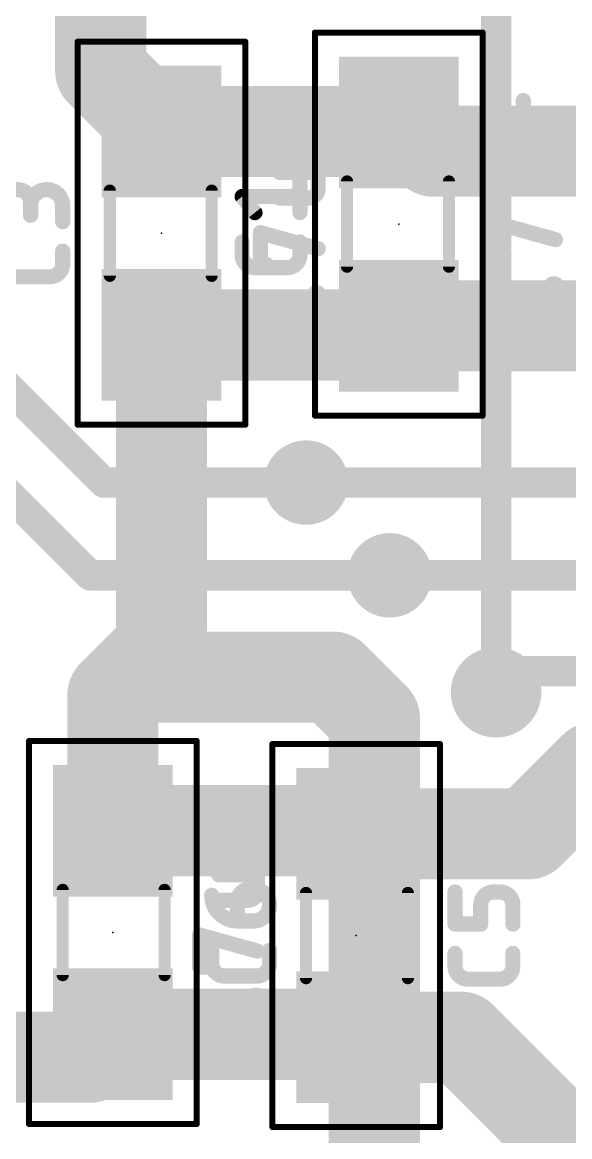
# Model space of a CAD drawing. Extents: x 0 to 6.01, y 0 to 3.
# Drawn here: x 4.8142 to 4.9942, y 1.6288 to 1.9954 of the extents above; entities that cross this region are included whole.
import ezdxf

# ---------------------------------------------------------------- set-up
doc = ezdxf.new("R2010")
doc.units = 0
for name, color, linetype in [('1', 12, 'CONTINUOUS'), ('16', 132, 'CONTINUOUS'), ('18', 110, 'CONTINUOUS'), ('23', 53, 'CONTINUOUS'), ('25', 253, 'CONTINUOUS'), ('27', 253, 'CONTINUOUS'), ('39', 12, 'CONTINUOUS'), ('51', 253, 'CONTINUOUS')]:
    doc.layers.add(name, color=color, linetype=linetype)

# ---------------------------------------------------------------- blocks, each defined once
blk = doc.blocks.new('RECT')
blk.add_solid([(-0.5, -0.5), (0.5, -0.5), (-0.5, 0.5), (0.5, 0.5)])
blk = doc.blocks.new('ROUNDV')
at = {"const_width": 0.5}
blk.add_lwpolyline([(0, -0.25, 1), (0, 0.25, 1), (0, -0.25)], format="xyb", dxfattribs=at)

msp = doc.modelspace()

# ---------------------------------------------------------------- linework, layer by layer
at = {"layer": '1'}
for points, const_width in [([(4.84, 2.03), (4.84, 1.979465)], 0.03), ([(4.86, 1.959465), (4.84, 1.979465)], 0.03), ([(4.938, 1.962465), (4.935, 1.959465)], 0.03), ([(4.939929, 1.962465), (4.938, 1.962465)], 0.03), ([(4.949394, 1.953), (4.939929, 1.962465)], 0.03), ([(4.935, 1.959465), (4.86, 1.959465)], 0.03), ([(5.021, 1.953), (4.949394, 1.953)], 0.03), ([(4.938, 1.895535), (4.935, 1.892535)], 0.03), ([(5.011947, 1.895535), (4.938, 1.895535)], 0.03), ([(4.935, 1.892535), (4.86, 1.892535)], 0.03), ([(4.86, 1.892535), (4.86, 1.79)], 0.03), ([(5.039, 1.843976), (4.907512, 1.843976)], 0.01), ([(5.04, 1.81348), (4.935016, 1.81348)], 0.01), ([(4.86, 1.79), (4.85, 1.78)], 0.03), ([(4.85, 1.78), (4.844, 1.774)], 0.03), ([(4.89, 1.78), (4.85, 1.78)], 0.03), ([(4.844, 1.774), (4.844, 1.729465)], 0.03), ([(4.976984, 1.781984), (4.97, 1.775)], 0.01), ([(5.04, 1.781984), (4.976984, 1.781984)], 0.01), ([(5.002472, 1.750335), (4.980602, 1.728465)], 0.03), ([(5.039846, 1.750335), (5.002472, 1.750335)], 0.027), ([(4.923, 1.729465), (4.844, 1.729465)], 0.03), ([(4.924, 1.728465), (4.923, 1.729465)], 0.03), ([(4.980602, 1.728465), (4.924, 1.728465)], 0.03), ([(4.844, 1.662535), (4.836465, 1.655)], 0.03), ([(4.923, 1.662535), (4.844, 1.662535)], 0.03), ([(4.924, 1.661535), (4.923, 1.662535)], 0.03), ([(4.958465, 1.661535), (4.924, 1.661535)], 0.03), ([(5.141118, 1.478882), (4.958465, 1.661535)], 0.03), ([(4.836465, 1.655), (4.48, 1.655)], 0.03)]:
    msp.add_lwpolyline(points, dxfattribs=dict(at, const_width=const_width))
for points, const_width in [([(4.845303, 1.984768, 1), (4.834697, 1.974161)], 0.015), ([(4.8325, 1.979465, 1), (4.8475, 1.979465)], 0.015), ([(4.938, 1.969965, 1), (4.938, 1.954965)], 0.015), ([(4.945232, 1.967768, 1), (4.934626, 1.957161)], 0.015), ([(4.943303, 1.957161, 1), (4.932697, 1.967768)], 0.015), ([(4.939929, 1.954965, 1), (4.939929, 1.969965)], 0.015), ([(4.86, 1.966965, 1), (4.86, 1.951965)], 0.015), ([(4.854697, 1.954161, 1), (4.865303, 1.964768)], 0.015), ([(4.929697, 1.964768, 1), (4.940303, 1.954161)], 0.015), ([(4.935, 1.951965, 1), (4.935, 1.966965)], 0.015), ([(4.949394, 1.9605, 1), (4.949394, 1.9455)], 0.015), ([(4.94409, 1.947697, 1), (4.954697, 1.958303)], 0.015), ([(4.938, 1.903035, 1), (4.938, 1.888035)], 0.015), ([(4.943303, 1.890232, 1), (4.932697, 1.900839)], 0.015), ([(4.86, 1.900035, 1), (4.86, 1.885035)], 0.015), ([(4.8675, 1.892535, 1), (4.8525, 1.892535)], 0.015), ([(4.935, 1.885035, 1), (4.935, 1.900035)], 0.015), ([(4.929697, 1.897839, 1), (4.940303, 1.887232)], 0.015), ([(4.907512, 1.846476, 1), (4.907512, 1.841476)], 0.005), ([(4.935016, 1.81598, 1), (4.935016, 1.81098)], 0.005), ([(4.865303, 1.784697, 1), (4.854697, 1.795303)], 0.015), ([(4.8525, 1.79, 1), (4.8675, 1.79)], 0.015), ([(4.85, 1.7875, 1), (4.85, 1.7725)], 0.015), ([(4.844697, 1.785303, 1), (4.855303, 1.774697)], 0.015), ([(4.855303, 1.774697, 1), (4.844697, 1.785303)], 0.015), ([(4.89, 1.7725, 1), (4.89, 1.7875)], 0.015), ([(4.8515, 1.774, 1), (4.8365, 1.774)], 0.015), ([(4.838697, 1.779303, 1), (4.849303, 1.768697)], 0.015), ([(4.976984, 1.784484, 1), (4.976984, 1.779484)], 0.005), ([(4.978752, 1.780216, 1), (4.975216, 1.783752)], 0.005), ([(4.968232, 1.776768, 1), (4.971768, 1.773232)], 0.005), ([(5.002472, 1.757085, 1), (5.002472, 1.743585)], 0.0135), ([(5.007776, 1.745031, 1), (4.997169, 1.755638)], 0.015), ([(4.844, 1.736965, 1), (4.844, 1.721965)], 0.015), ([(4.928303, 1.734768, 1), (4.917697, 1.724161)], 0.015), ([(4.924, 1.735965, 1), (4.924, 1.720965)], 0.015), ([(4.918697, 1.723161, 1), (4.929303, 1.733768)], 0.015), ([(4.923, 1.721965, 1), (4.923, 1.736965)], 0.015), ([(4.975299, 1.733768, 1), (4.985906, 1.723161)], 0.015), ([(4.980602, 1.720965, 1), (4.980602, 1.735965)], 0.015), ([(4.8365, 1.729465, 1), (4.8515, 1.729465)], 0.015), ([(4.844, 1.670035, 1), (4.844, 1.655035)], 0.015), ([(4.849303, 1.657232, 1), (4.838697, 1.667839)], 0.015), ([(4.928303, 1.667839, 1), (4.917697, 1.657232)], 0.015), ([(4.924, 1.669035, 1), (4.924, 1.654035)], 0.015), ([(4.923, 1.655035, 1), (4.923, 1.670035)], 0.015), ([(4.963768, 1.666839, 1), (4.953161, 1.656232)], 0.015), ([(4.958465, 1.654035, 1), (4.958465, 1.669035)], 0.015), ([(4.918697, 1.656232, 1), (4.929303, 1.666839)], 0.015), ([(4.831161, 1.660303, 1), (4.841768, 1.649697)], 0.015), ([(4.836465, 1.6475, 1), (4.836465, 1.6625)], 0.015)]:
    msp.add_lwpolyline(points, format="xyb", dxfattribs=dict(at, const_width=const_width))
at = {"layer": '16'}
for points, const_width in [([(4.97, 2.095), (4.97, 1.775)], 0.01), ([(4.841024, 1.843976), (4.776, 1.909)], 0.01), ([(4.83652, 1.81348), (4.798, 1.852)], 0.01), ([(4.907512, 1.843976), (4.841024, 1.843976)], 0.01), ([(4.935016, 1.81348), (4.83652, 1.81348)], 0.01), ([(4.916326, 1.78), (4.89, 1.78)], 0.03), ([(4.93, 1.766326), (4.916326, 1.78)], 0.03), ([(4.93, 1.766326), (4.93, 1.52)], 0.03)]:
    msp.add_lwpolyline(points, dxfattribs=dict(at, const_width=const_width))
for points, const_width in [([(4.841024, 1.846476, 1), (4.841024, 1.841476)], 0.005), ([(4.839256, 1.842209, 1), (4.842791, 1.845744)], 0.005), ([(4.907512, 1.841476, 1), (4.907512, 1.846476)], 0.005), ([(4.83652, 1.81598, 1), (4.83652, 1.81098)], 0.005), ([(4.935016, 1.81098, 1), (4.935016, 1.81598)], 0.005), ([(4.834752, 1.811713, 1), (4.838287, 1.815248)], 0.005), ([(4.89, 1.7875, 1), (4.89, 1.7725)], 0.015), ([(4.921629, 1.785303, 1), (4.911023, 1.774697)], 0.015), ([(4.916326, 1.7725, 1), (4.916326, 1.7875)], 0.015), ([(4.9375, 1.766326, 1), (4.9225, 1.766326)], 0.015), ([(4.924697, 1.761023, 1), (4.935303, 1.771629)], 0.015), ([(4.9675, 1.775, 1), (4.9725, 1.775)], 0.005)]:
    msp.add_lwpolyline(points, format="xyb", dxfattribs=dict(at, const_width=const_width))
at = {"layer": '23'}
for p in [(4.938, 1.929), (4.86, 1.926), (4.844, 1.696), (4.924, 1.695)]:
    msp.add_point(p, dxfattribs=at)
at = {"layer": '25'}
for points, const_width in [([(4.816944, 1.936112, 1), (4.8085, 1.936112)], 0.005), ([(4.8275, 1.935056, 1), (4.816944, 1.935056)], 0.005), ([(4.90675, 1.943334, 1), (4.90425, 1.943334)], 0.0025), ([(4.887476, 1.938837, 1), (4.885524, 1.937276)], 0.0025), ([(4.8865, 1.939306, 1), (4.8865, 1.936806)], 0.0025), ([(4.9055, 1.936806, 1), (4.9055, 1.939306)], 0.0025), ([(4.815694, 1.936112, 1), (4.818194, 1.936112)], 0.0025), ([(4.815694, 1.935056, 1), (4.818194, 1.935056)], 0.0025), ([(4.818195, 1.936112, 1), (4.815695, 1.936112)], 0.0025), ([(4.82875, 1.935056, 1), (4.82625, 1.935056)], 0.0025), ([(4.82625, 1.935056, 1), (4.82875, 1.935056)], 0.0025), ([(4.815695, 1.93189, 1), (4.818195, 1.93189)], 0.0025), ([(4.889746, 1.931998, 1), (4.891698, 1.93356)], 0.0025), ([(4.90425, 1.932779, 1), (4.90675, 1.932779)], 0.0025), ([(4.82625, 1.929779, 1), (4.82875, 1.929779)], 0.0025), ([(4.88775, 1.92311, 1), (4.88525, 1.92311)], 0.0025), ([(4.90675, 1.92311, 1), (4.90425, 1.92311)], 0.0025), ([(4.82875, 1.92011, 1), (4.82625, 1.92011)], 0.0025), ([(4.8865, 1.918888, 0.414196), (4.890722, 1.914666)], 0.005), ([(4.88775, 1.918888, 1), (4.88525, 1.918888)], 0.0025), ([(4.901278, 1.914666, 0.414214), (4.9055, 1.918888)], 0.005), ([(4.90675, 1.918888, 1), (4.90425, 1.918888)], 0.0025), ([(4.8085, 1.915888, 0.414196), (4.812722, 1.911666)], 0.005), ([(4.823278, 1.911666, 0.414214), (4.8275, 1.915888)], 0.005), ([(4.82875, 1.915888, 1), (4.82625, 1.915888)], 0.0025), ([(4.82625, 1.915888, 1), (4.82875, 1.915888)], 0.0025), ([(4.88525, 1.918888, 1), (4.88775, 1.918888)], 0.0025), ([(4.890722, 1.915916, 1), (4.890722, 1.913416)], 0.0025), ([(4.890722, 1.913416, 1), (4.890722, 1.915916)], 0.0025), ([(4.901278, 1.915916, 1), (4.901278, 1.913416)], 0.0025), ([(4.901278, 1.913416, 1), (4.901278, 1.915916)], 0.0025), ([(4.90425, 1.918888, 1), (4.90675, 1.918888)], 0.0025), ([(4.812722, 1.910416, 1), (4.812722, 1.912916)], 0.0025), ([(4.823278, 1.912916, 1), (4.823278, 1.910416)], 0.0025), ([(4.823278, 1.910416, 1), (4.823278, 1.912916)], 0.0025), ([(4.889167, 1.710334, 0.414214), (4.884945, 1.706112)], 0.005), ([(4.889167, 1.711584, 1), (4.889167, 1.709084)], 0.0025), ([(4.890222, 1.699779, 1), (4.890222, 1.710334)], 0.005), ([(4.890222, 1.711584, 1), (4.890222, 1.709084)], 0.0025), ([(4.889167, 1.709084, 1), (4.889167, 1.711584)], 0.0025), ([(4.890222, 1.709084, 1), (4.890222, 1.711584)], 0.0025), ([(4.95775, 1.709334, 1), (4.95525, 1.709334)], 0.0025), ([(4.969167, 1.709334, 0.414214), (4.964945, 1.705112)], 0.005), ([(4.969167, 1.710584, 1), (4.969167, 1.708084)], 0.0025), ([(4.969167, 1.708084, 1), (4.969167, 1.710584)], 0.0025), ([(4.9755, 1.705112, 0.414214), (4.971278, 1.709334)], 0.005), ([(4.971278, 1.710584, 1), (4.971278, 1.708084)], 0.0025), ([(4.971278, 1.708084, 1), (4.971278, 1.710584)], 0.0025), ([(4.8765, 1.708223, 0.414205), (4.884945, 1.699779)], 0.005), ([(4.87775, 1.708223, 1), (4.87525, 1.708223)], 0.0025), ([(4.886195, 1.706112, 1), (4.883695, 1.706112)], 0.0025), ([(4.883695, 1.706112, 1), (4.886195, 1.706112)], 0.0025), ([(4.966195, 1.705112, 1), (4.963695, 1.705112)], 0.0025), ([(4.963695, 1.705112, 1), (4.966195, 1.705112)], 0.0025), ([(4.97675, 1.705112, 1), (4.97425, 1.705112)], 0.0025), ([(4.97425, 1.705112, 1), (4.97675, 1.705112)], 0.0025), ([(4.884945, 1.701029, 1), (4.884945, 1.698529)], 0.0025), ([(4.883695, 1.699779, 1), (4.886195, 1.699779)], 0.0025), ([(4.884945, 1.698529, 1), (4.884945, 1.701029)], 0.0025), ([(4.890222, 1.701029, 1), (4.890222, 1.698529)], 0.0025), ([(4.890222, 1.698529, 1), (4.890222, 1.701029)], 0.0025), ([(4.9565, 1.700029, 1), (4.9565, 1.697529)], 0.0025), ([(4.964945, 1.697529, 1), (4.964945, 1.700029)], 0.0025), ([(4.95525, 1.698779, 1), (4.95775, 1.698779)], 0.0025), ([(4.963695, 1.698779, 1), (4.966195, 1.698779)], 0.0025), ([(4.97425, 1.698779, 1), (4.97675, 1.698779)], 0.0025), ([(4.87775, 1.69011, 1), (4.87525, 1.69011)], 0.0025), ([(4.89675, 1.69011, 1), (4.89425, 1.69011)], 0.0025), ([(4.95775, 1.68911, 1), (4.95525, 1.68911)], 0.0025), ([(4.97675, 1.68911, 1), (4.97425, 1.68911)], 0.0025), ([(4.8765, 1.685888, 0.414196), (4.880722, 1.681666)], 0.005), ([(4.87775, 1.685888, 1), (4.87525, 1.685888)], 0.0025), ([(4.87525, 1.685888, 1), (4.87775, 1.685888)], 0.0025), ([(4.891278, 1.681666, 0.414214), (4.8955, 1.685888)], 0.005), ([(4.89675, 1.685888, 1), (4.89425, 1.685888)], 0.0025), ([(4.89425, 1.685888, 1), (4.89675, 1.685888)], 0.0025), ([(4.9565, 1.684888, 0.414196), (4.960722, 1.680666)], 0.005), ([(4.95775, 1.684888, 1), (4.95525, 1.684888)], 0.0025), ([(4.95525, 1.684888, 1), (4.95775, 1.684888)], 0.0025), ([(4.971278, 1.680666, 0.414214), (4.9755, 1.684888)], 0.005), ([(4.97675, 1.684888, 1), (4.97425, 1.684888)], 0.0025), ([(4.97425, 1.684888, 1), (4.97675, 1.684888)], 0.0025), ([(4.880722, 1.682916, 1), (4.880722, 1.680416)], 0.0025), ([(4.880722, 1.680416, 1), (4.880722, 1.682916)], 0.0025), ([(4.891278, 1.682916, 1), (4.891278, 1.680416)], 0.0025), ([(4.891278, 1.680416, 1), (4.891278, 1.682916)], 0.0025), ([(4.960722, 1.681916, 1), (4.960722, 1.679416)], 0.0025), ([(4.960722, 1.679416, 1), (4.960722, 1.681916)], 0.0025), ([(4.971278, 1.681916, 1), (4.971278, 1.679416)], 0.0025), ([(4.971278, 1.679416, 1), (4.971278, 1.681916)], 0.0025)]:
    msp.add_lwpolyline(points, format="xyb", dxfattribs=dict(at, const_width=const_width))
at = {"layer": '25', "const_width": 0.005}
for points in [[(4.9055, 1.932779), (4.9055, 1.943334)], [(4.890722, 1.932779), (4.8865, 1.938056)], [(4.8865, 1.938056), (4.9055, 1.938056)], [(4.816945, 1.936112), (4.816945, 1.93189)], [(4.8275, 1.929779), (4.8275, 1.935056)], [(4.8865, 1.918888), (4.8865, 1.92311)], [(4.9055, 1.92311), (4.9055, 1.918888)], [(4.8275, 1.92011), (4.8275, 1.915888)], [(4.901278, 1.914666), (4.890722, 1.914666)], [(4.823278, 1.911666), (4.812722, 1.911666)], [(4.889167, 1.710334), (4.890222, 1.710334)], [(4.9565, 1.698779), (4.9565, 1.709334)], [(4.971278, 1.709334), (4.969167, 1.709334)], [(4.884945, 1.699779), (4.884945, 1.706112)], [(4.964945, 1.705112), (4.964945, 1.698779)], [(4.9755, 1.698779), (4.9755, 1.705112)], [(4.890222, 1.699779), (4.884945, 1.699779)], [(4.964945, 1.698779), (4.9565, 1.698779)], [(4.8765, 1.685888), (4.8765, 1.69011)], [(4.8955, 1.69011), (4.8955, 1.685888)], [(4.9565, 1.684888), (4.9565, 1.68911)], [(4.9755, 1.68911), (4.9755, 1.684888)], [(4.891278, 1.681666), (4.880722, 1.681666)], [(4.971278, 1.680666), (4.960722, 1.680666)]]:
    msp.add_lwpolyline(points, dxfattribs=at)
at = {"layer": '27', "const_width": 0.005}
for points in [[(4.9705, 1.961176), (4.9705, 1.96962)], [(4.978945, 1.961176), (4.978945, 1.96962)], [(4.8925, 1.958176), (4.8925, 1.96662)], [(4.900945, 1.958176), (4.900945, 1.96662)], [(4.9895, 1.961176), (4.9705, 1.961176)], [(4.9115, 1.958176), (4.8925, 1.958176)], [(4.9895, 1.948999), (4.976833, 1.948999)], [(4.9895, 1.943721), (4.9895, 1.948999)], [(4.9115, 1.945999), (4.898833, 1.945999)], [(4.9115, 1.940721), (4.9115, 1.945999)], [(4.976833, 1.940555), (4.986333, 1.940555)], [(4.898833, 1.937555), (4.908333, 1.937555)], [(4.9705, 1.918619), (4.9705, 1.929175)], [(4.9705, 1.929175), (4.9895, 1.923897)], [(4.8925, 1.915619), (4.8925, 1.926175)], [(4.8925, 1.926175), (4.9115, 1.920897)], [(4.972611, 1.918619), (4.9705, 1.918619)], [(4.894611, 1.915619), (4.8925, 1.915619)], [(4.988445, 1.90825), (4.988445, 1.909305)], [(4.988445, 1.909305), (4.9895, 1.909305)], [(4.9895, 1.90825), (4.988445, 1.90825)], [(4.9895, 1.909305), (4.9895, 1.90825)], [(4.910445, 1.90525), (4.910445, 1.906305)], [(4.910445, 1.906305), (4.9115, 1.906305)], [(4.9115, 1.90525), (4.910445, 1.90525)], [(4.9115, 1.906305), (4.9115, 1.90525)], [(4.985278, 1.88838), (4.985278, 1.898935)], [(4.903056, 1.892768), (4.9115, 1.892768)], [(4.907278, 1.88538), (4.907278, 1.895935)], [(4.9705, 1.892602), (4.985278, 1.88838)], [(4.981056, 1.895768), (4.9895, 1.895768)], [(4.8925, 1.889602), (4.907278, 1.88538)], [(4.8725, 1.727176), (4.8725, 1.73562)], [(4.880945, 1.727176), (4.880945, 1.73562)], [(4.8915, 1.727176), (4.8725, 1.727176)], [(4.8915, 1.714999), (4.878833, 1.714999)], [(4.8915, 1.709721), (4.8915, 1.714999)], [(4.878833, 1.706555), (4.888333, 1.706555)], [(4.8725, 1.684619), (4.8725, 1.695175)], [(4.8725, 1.695175), (4.8915, 1.689897)], [(4.874611, 1.684619), (4.8725, 1.684619)], [(4.890445, 1.67425), (4.890445, 1.675305)], [(4.890445, 1.675305), (4.8915, 1.675305)], [(4.8915, 1.67425), (4.890445, 1.67425)], [(4.8915, 1.675305), (4.8915, 1.67425)], [(4.883056, 1.661768), (4.8915, 1.661768)], [(4.887278, 1.65438), (4.887278, 1.664935)], [(4.8725, 1.658602), (4.887278, 1.65438)]]:
    msp.add_lwpolyline(points, dxfattribs=at)
at = {"layer": '27'}
for points, const_width in [([(4.97175, 1.96962, 1), (4.96925, 1.96962)], 0.0025), ([(4.980195, 1.96962, 1), (4.977695, 1.96962)], 0.0025), ([(4.89375, 1.96662, 1), (4.89125, 1.96662)], 0.0025), ([(4.902195, 1.96662, 1), (4.899695, 1.96662)], 0.0025), ([(4.9705, 1.962426, 1), (4.9705, 1.959926)], 0.0025), ([(4.96925, 1.961176, 1), (4.97175, 1.961176)], 0.0025), ([(4.977695, 1.961176, 1), (4.980195, 1.961176)], 0.0025), ([(4.9895, 1.959926, 1), (4.9895, 1.962426)], 0.0025), ([(4.8925, 1.959426, 1), (4.8925, 1.956926)], 0.0025), ([(4.89125, 1.958176, 1), (4.89375, 1.958176)], 0.0025), ([(4.899695, 1.958176, 1), (4.902195, 1.958176)], 0.0025), ([(4.9115, 1.956926, 1), (4.9115, 1.959426)], 0.0025), ([(4.976833, 1.950249, 1), (4.976833, 1.947749)], 0.0025), ([(4.99075, 1.948999, 1), (4.98825, 1.948999)], 0.0025), ([(4.9895, 1.947749, 1), (4.9895, 1.950249)], 0.0025), ([(4.898833, 1.947249, 1), (4.898833, 1.944749)], 0.0025), ([(4.91275, 1.945999, 1), (4.91025, 1.945999)], 0.0025), ([(4.9115, 1.944749, 1), (4.9115, 1.947249)], 0.0025), ([(4.908333, 1.937555, 0.414214), (4.9115, 1.940721)], 0.005), ([(4.91275, 1.940721, 1), (4.91025, 1.940721)], 0.0025), ([(4.976833, 1.941805, 1), (4.976833, 1.939305)], 0.0025), ([(4.986333, 1.940555, 0.414214), (4.9895, 1.943721)], 0.005), ([(4.986333, 1.941805, 1), (4.986333, 1.939305)], 0.0025), ([(4.986333, 1.939305, 1), (4.986333, 1.941805)], 0.0025), ([(4.99075, 1.943721, 1), (4.98825, 1.943721)], 0.0025), ([(4.98825, 1.943721, 1), (4.99075, 1.943721)], 0.0025), ([(4.898833, 1.938805, 1), (4.898833, 1.936305)], 0.0025), ([(4.908333, 1.938805, 1), (4.908333, 1.936305)], 0.0025), ([(4.908333, 1.936305, 1), (4.908333, 1.938805)], 0.0025), ([(4.91025, 1.940721, 1), (4.91275, 1.940721)], 0.0025), ([(4.97175, 1.929175, 1), (4.96925, 1.929175)], 0.0025), ([(4.970835, 1.930379, 1), (4.970165, 1.92797)], 0.0025), ([(4.89375, 1.926175, 1), (4.89125, 1.926175)], 0.0025), ([(4.892835, 1.927379, 1), (4.892165, 1.92497)], 0.0025), ([(4.989165, 1.922693, 1), (4.989835, 1.925101)], 0.0025), ([(4.911165, 1.919693, 1), (4.911835, 1.922101)], 0.0025), ([(4.9705, 1.919869, 1), (4.9705, 1.917369)], 0.0025), ([(4.972611, 1.917369, 1), (4.972611, 1.919869)], 0.0025), ([(4.8925, 1.916869, 1), (4.8925, 1.914369)], 0.0025), ([(4.894611, 1.914369, 1), (4.894611, 1.916869)], 0.0025), ([(4.96925, 1.918619, 1), (4.97175, 1.918619)], 0.0025), ([(4.89125, 1.915619, 1), (4.89375, 1.915619)], 0.0025), ([(4.989695, 1.909305, 1), (4.987195, 1.909305)], 0.0025), ([(4.988445, 1.910555, 1), (4.988445, 1.908055)], 0.0025), ([(4.988445, 1.9095, 1), (4.988445, 1.907)], 0.0025), ([(4.99075, 1.909305, 1), (4.98825, 1.909305)], 0.0025), ([(4.9895, 1.908055, 1), (4.9895, 1.910555)], 0.0025), ([(4.9895, 1.907, 1), (4.9895, 1.9095)], 0.0025), ([(4.911695, 1.906305, 1), (4.909195, 1.906305)], 0.0025), ([(4.910445, 1.907555, 1), (4.910445, 1.905055)], 0.0025), ([(4.910445, 1.9065, 1), (4.910445, 1.904)], 0.0025), ([(4.909195, 1.90525, 1), (4.911695, 1.90525)], 0.0025), ([(4.91275, 1.906305, 1), (4.91025, 1.906305)], 0.0025), ([(4.91025, 1.90525, 1), (4.91275, 1.90525)], 0.0025), ([(4.9115, 1.905055, 1), (4.9115, 1.907555)], 0.0025), ([(4.9115, 1.904, 1), (4.9115, 1.9065)], 0.0025), ([(4.987195, 1.90825, 1), (4.989695, 1.90825)], 0.0025), ([(4.98825, 1.90825, 1), (4.99075, 1.90825)], 0.0025), ([(4.986528, 1.898935, 1), (4.984028, 1.898935)], 0.0025), ([(4.903056, 1.894018, 1), (4.903056, 1.891518)], 0.0025), ([(4.908528, 1.895935, 1), (4.906028, 1.895935)], 0.0025), ([(4.9115, 1.891518, 1), (4.9115, 1.894018)], 0.0025), ([(4.970843, 1.893804, 1), (4.970157, 1.8914)], 0.0025), ([(4.981056, 1.897018, 1), (4.981056, 1.894518)], 0.0025), ([(4.9895, 1.894518, 1), (4.9895, 1.897018)], 0.0025), ([(4.892843, 1.890804, 1), (4.892157, 1.8884)], 0.0025), ([(4.906934, 1.884178, 1), (4.907621, 1.886582)], 0.0025), ([(4.984028, 1.88838, 1), (4.986528, 1.88838)], 0.0025), ([(4.984934, 1.887178, 1), (4.985621, 1.889582)], 0.0025), ([(4.906028, 1.88538, 1), (4.908528, 1.88538)], 0.0025), ([(4.87375, 1.73562, 1), (4.87125, 1.73562)], 0.0025), ([(4.882195, 1.73562, 1), (4.879695, 1.73562)], 0.0025), ([(4.8725, 1.728426, 1), (4.8725, 1.725926)], 0.0025), ([(4.87125, 1.727176, 1), (4.87375, 1.727176)], 0.0025), ([(4.879695, 1.727176, 1), (4.882195, 1.727176)], 0.0025), ([(4.8915, 1.725926, 1), (4.8915, 1.728426)], 0.0025), ([(4.878833, 1.716249, 1), (4.878833, 1.713749)], 0.0025), ([(4.89275, 1.714999, 1), (4.89025, 1.714999)], 0.0025), ([(4.8915, 1.713749, 1), (4.8915, 1.716249)], 0.0025), ([(4.888333, 1.706555, 0.414214), (4.8915, 1.709721)], 0.005), ([(4.89275, 1.709721, 1), (4.89025, 1.709721)], 0.0025), ([(4.878833, 1.707805, 1), (4.878833, 1.705305)], 0.0025), ([(4.888333, 1.707805, 1), (4.888333, 1.705305)], 0.0025), ([(4.888333, 1.705305, 1), (4.888333, 1.707805)], 0.0025), ([(4.89025, 1.709721, 1), (4.89275, 1.709721)], 0.0025), ([(4.87375, 1.695175, 1), (4.87125, 1.695175)], 0.0025), ([(4.872835, 1.696379, 1), (4.872165, 1.69397)], 0.0025), ([(4.891165, 1.688693, 1), (4.891835, 1.691101)], 0.0025), ([(4.8725, 1.685869, 1), (4.8725, 1.683369)], 0.0025), ([(4.874611, 1.683369, 1), (4.874611, 1.685869)], 0.0025), ([(4.87125, 1.684619, 1), (4.87375, 1.684619)], 0.0025), ([(4.891695, 1.675305, 1), (4.889195, 1.675305)], 0.0025), ([(4.890445, 1.676555, 1), (4.890445, 1.674055)], 0.0025), ([(4.890445, 1.6755, 1), (4.890445, 1.673)], 0.0025), ([(4.889195, 1.67425, 1), (4.891695, 1.67425)], 0.0025), ([(4.89275, 1.675305, 1), (4.89025, 1.675305)], 0.0025), ([(4.89025, 1.67425, 1), (4.89275, 1.67425)], 0.0025), ([(4.8915, 1.674055, 1), (4.8915, 1.676555)], 0.0025), ([(4.8915, 1.673, 1), (4.8915, 1.6755)], 0.0025), ([(4.883056, 1.663018, 1), (4.883056, 1.660518)], 0.0025), ([(4.888528, 1.664935, 1), (4.886028, 1.664935)], 0.0025), ([(4.8915, 1.660518, 1), (4.8915, 1.663018)], 0.0025), ([(4.872843, 1.659804, 1), (4.872157, 1.6574)], 0.0025), ([(4.886934, 1.653178, 1), (4.887621, 1.655582)], 0.0025), ([(4.886028, 1.65438, 1), (4.888528, 1.65438)], 0.0025)]:
    msp.add_lwpolyline(points, format="xyb", dxfattribs=dict(at, const_width=const_width))
at = {"layer": '39', "const_width": 0.002}
for points in [[(4.910441, 1.866008), (4.910441, 1.991992)], [(4.910441, 1.991992), (4.965559, 1.991992)], [(4.965559, 1.991992), (4.965559, 1.866008)], [(4.832441, 1.863008), (4.832441, 1.988992)], [(4.832441, 1.988992), (4.887559, 1.988992)], [(4.887559, 1.988992), (4.887559, 1.863008)], [(4.965559, 1.866008), (4.910441, 1.866008)], [(4.887559, 1.863008), (4.832441, 1.863008)], [(4.816441, 1.633008), (4.816441, 1.758992)], [(4.816441, 1.758992), (4.871559, 1.758992)], [(4.871559, 1.758992), (4.871559, 1.633008)], [(4.896441, 1.632008), (4.896441, 1.757992)], [(4.896441, 1.757992), (4.951559, 1.757992)], [(4.951559, 1.757992), (4.951559, 1.632008)], [(4.871559, 1.633008), (4.816441, 1.633008)], [(4.951559, 1.632008), (4.896441, 1.632008)]]:
    msp.add_lwpolyline(points, dxfattribs=at)
at = {"layer": '39', "const_width": 0.001}
for points in [[(4.910941, 1.991992, 1), (4.909941, 1.991992)], [(4.910441, 1.992492, 1), (4.910441, 1.991492)], [(4.966059, 1.991992, 1), (4.965059, 1.991992)], [(4.965559, 1.991492, 1), (4.965559, 1.992492)], [(4.832941, 1.988992, 1), (4.831941, 1.988992)], [(4.832441, 1.989492, 1), (4.832441, 1.988492)], [(4.888059, 1.988992, 1), (4.887059, 1.988992)], [(4.887559, 1.988492, 1), (4.887559, 1.989492)], [(4.910441, 1.866508, 1), (4.910441, 1.865508)], [(4.909941, 1.866008, 1), (4.910941, 1.866008)], [(4.965059, 1.866008, 1), (4.966059, 1.866008)], [(4.965559, 1.865508, 1), (4.965559, 1.866508)], [(4.832441, 1.863508, 1), (4.832441, 1.862508)], [(4.831941, 1.863008, 1), (4.832941, 1.863008)], [(4.887059, 1.863008, 1), (4.888059, 1.863008)], [(4.887559, 1.862508, 1), (4.887559, 1.863508)], [(4.816941, 1.758992, 1), (4.815941, 1.758992)], [(4.816441, 1.759492, 1), (4.816441, 1.758492)], [(4.872059, 1.758992, 1), (4.871059, 1.758992)], [(4.871559, 1.758492, 1), (4.871559, 1.759492)], [(4.896941, 1.757992, 1), (4.895941, 1.757992)], [(4.896441, 1.758492, 1), (4.896441, 1.757492)], [(4.952059, 1.757992, 1), (4.951059, 1.757992)], [(4.951559, 1.757492, 1), (4.951559, 1.758492)], [(4.816441, 1.633508, 1), (4.816441, 1.632508)], [(4.815941, 1.633008, 1), (4.816941, 1.633008)], [(4.871059, 1.633008, 1), (4.872059, 1.633008)], [(4.871559, 1.632508, 1), (4.871559, 1.633508)], [(4.896441, 1.632508, 1), (4.896441, 1.631508)], [(4.895941, 1.632008, 1), (4.896941, 1.632008)], [(4.951059, 1.632008, 1), (4.952059, 1.632008)], [(4.951559, 1.631508, 1), (4.951559, 1.632508)]]:
    msp.add_lwpolyline(points, format="xyb", dxfattribs=at)
at = {"layer": '51', "const_width": 0.004}
for points in [[(4.920992, 1.914984), (4.920992, 1.943016)], [(4.954496, 1.914984), (4.954496, 1.943016)], [(4.842992, 1.911984), (4.842992, 1.940016)], [(4.876496, 1.911984), (4.876496, 1.940016)], [(4.827504, 1.710016), (4.827504, 1.681984)], [(4.861008, 1.710016), (4.861008, 1.681984)], [(4.907504, 1.709016), (4.907504, 1.680984)], [(4.941008, 1.709016), (4.941008, 1.680984)]]:
    msp.add_lwpolyline(points, dxfattribs=at)
at = {"layer": '51', "const_width": 0.002}
for points in [[(4.921992, 1.943016, 1), (4.919992, 1.943016)], [(4.955496, 1.943016, 1), (4.953496, 1.943016)], [(4.843992, 1.940016, 1), (4.841992, 1.940016)], [(4.877496, 1.940016, 1), (4.875496, 1.940016)], [(4.919992, 1.914984, 1), (4.921992, 1.914984)], [(4.953496, 1.914984, 1), (4.955496, 1.914984)], [(4.841992, 1.911984, 1), (4.843992, 1.911984)], [(4.875496, 1.911984, 1), (4.877496, 1.911984)], [(4.828504, 1.710016, 1), (4.826504, 1.710016)], [(4.862008, 1.710016, 1), (4.860008, 1.710016)], [(4.908504, 1.709016, 1), (4.906504, 1.709016)], [(4.942008, 1.709016, 1), (4.940008, 1.709016)], [(4.826504, 1.681984, 1), (4.828504, 1.681984)], [(4.860008, 1.681984, 1), (4.862008, 1.681984)], [(4.906504, 1.680984, 1), (4.908504, 1.680984)], [(4.940008, 1.680984, 1), (4.942008, 1.680984)]]:
    msp.add_lwpolyline(points, format="xyb", dxfattribs=at)

# ---------------------------------------------------------------- block references
at = {"layer": '1', "xscale": 0.043307, "yscale": 0.03937}
for p, rotation in [((4.938, 1.962465), 90), ((4.86, 1.959465), 90), ((4.938, 1.895535), 90), ((4.86, 1.892535), 90), ((4.844, 1.729465), 270), ((4.924, 1.728465), 270), ((4.844, 1.662535), 270), ((4.924, 1.661535), 270)]:
    msp.add_blockref('RECT', p, dxfattribs=dict(at, rotation=rotation))
at = {"layer": '18'}
for p, xscale, yscale in [((4.907512, 1.843976), 0.02778, 0.02778), ((4.907512, 1.843976), 0.02778, 0.02778), ((4.935016, 1.81348), 0.02778, 0.02778), ((4.935016, 1.81348), 0.02778, 0.02778), ((4.89, 1.78), 0.02778, 0.02778), ((4.89, 1.78), 0.02778, 0.02778), ((4.97, 1.775), 0.029748, 0.029748), ((4.97, 1.775), 0.029748, 0.029748)]:
    msp.add_blockref('ROUNDV', p, dxfattribs=dict(at, xscale=xscale, yscale=yscale))
at = {"layer": '51', "xscale": 0.019689, "yscale": 0.037402}
for p, rotation in [((4.937799, 1.951844), 90), ((4.859799, 1.948844), 90), ((4.937799, 1.905844), 90), ((4.859799, 1.902844), 90), ((4.844201, 1.719156), 270), ((4.924201, 1.718156), 270), ((4.844201, 1.673156), 270), ((4.924201, 1.672156), 270)]:
    msp.add_blockref('RECT', p, dxfattribs=dict(at, rotation=rotation))

doc.saveas('drawing.dxf')
